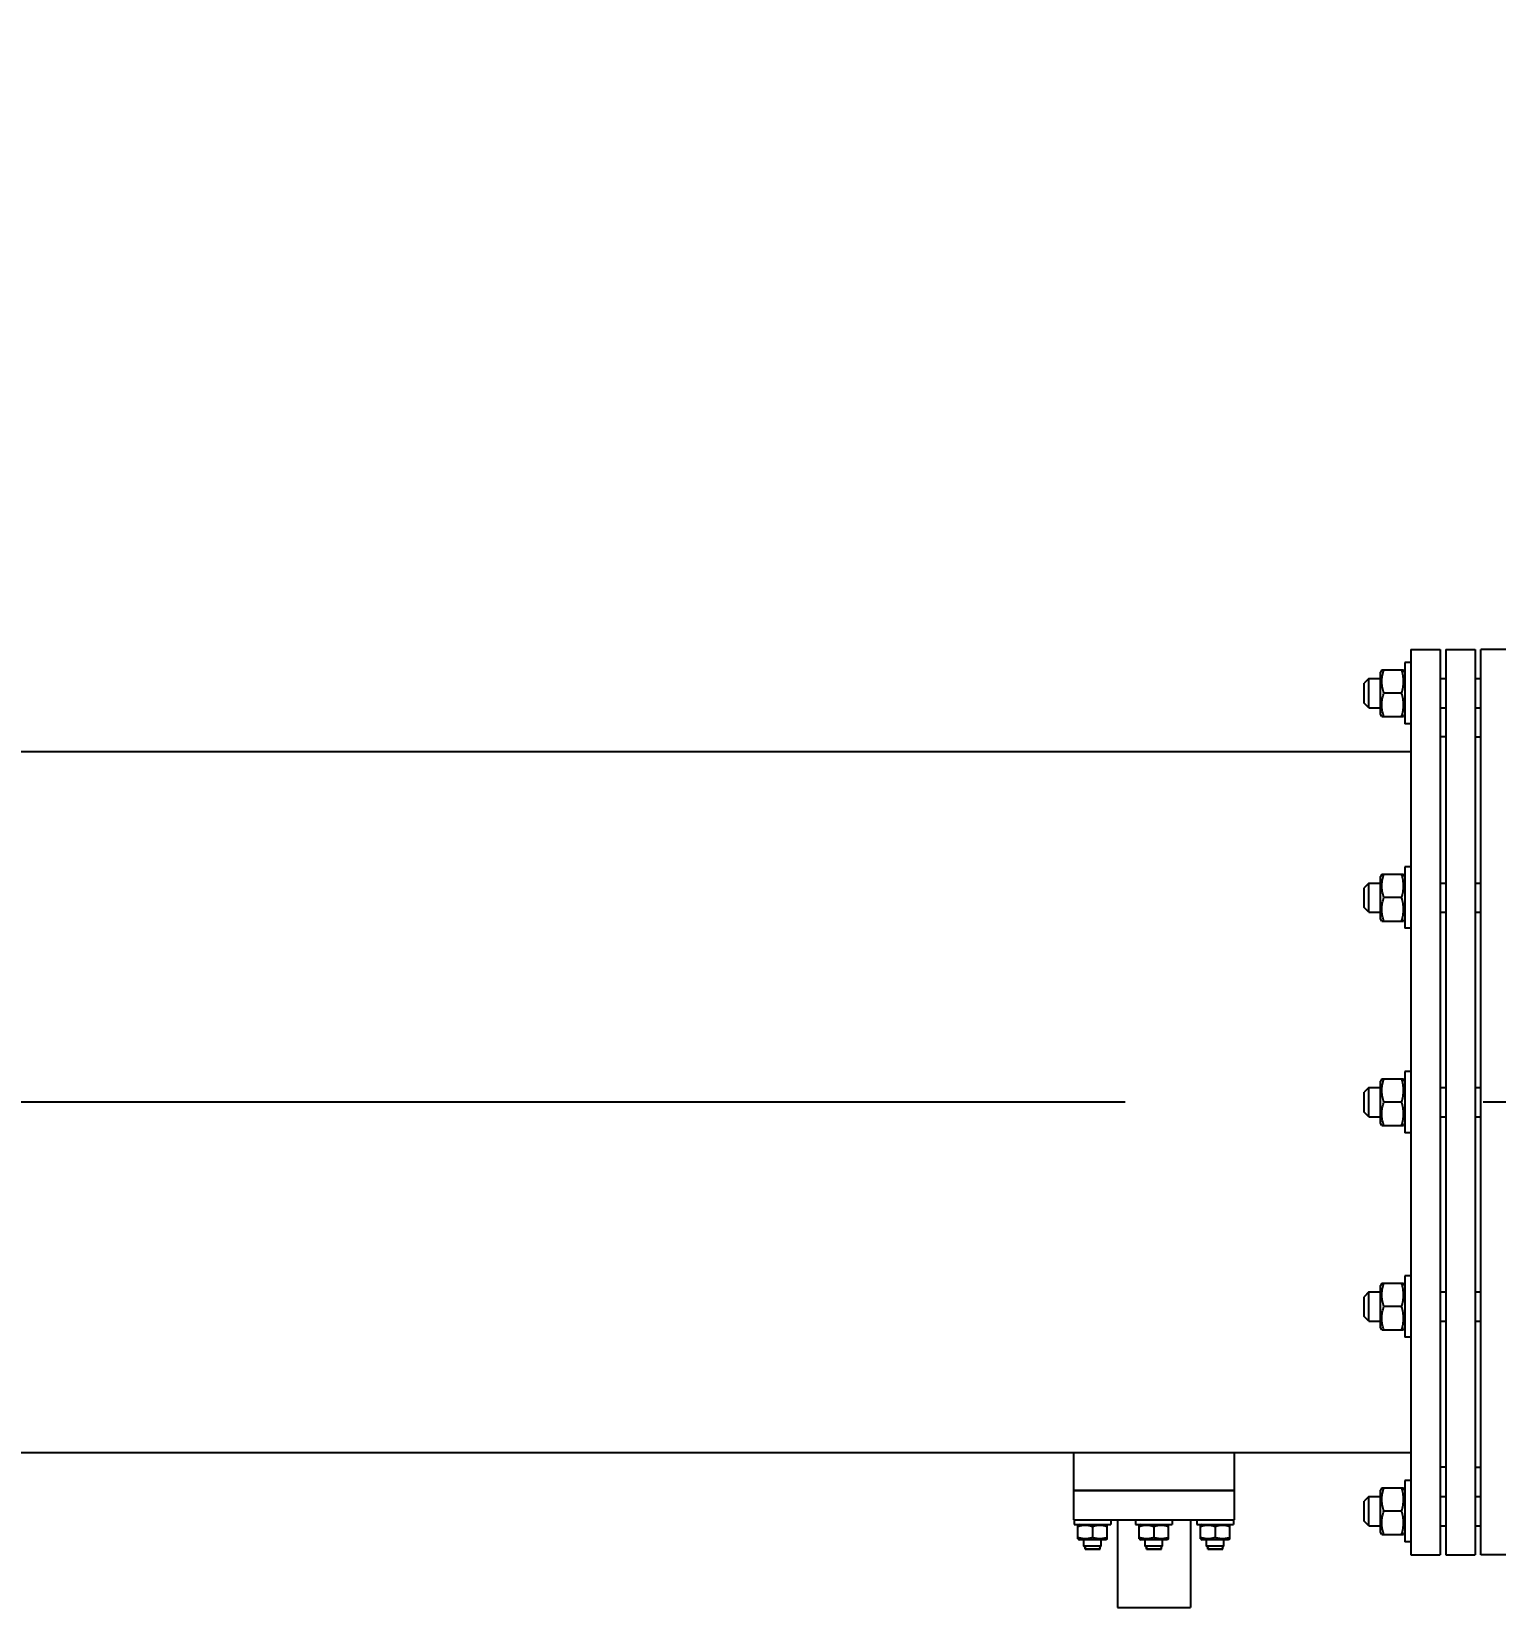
# Model space of a CAD drawing. Header units: millimetres. Extents: x 0 to 1189, y 0 to 841.
# Drawn here: x 806.67 to 826.72, y 692.27 to 713.85 of the extents above; entities that cross this region are included whole.
import ezdxf

# ---------------------------------------------------------------- set-up
doc = ezdxf.new("R2010")
doc.units = ezdxf.units.MM
doc.header["$LTSCALE"] = 65.395
doc.linetypes.add('CENTER', pattern=[0.6, 0.375, -0.075, 0.075, -0.075])
doc.layers.get('0').update_dxf_attribs({"linetype": 'CONTINUOUS'})
for name, color, linetype in [('ALL_AXIS', 7, 'CONTINUOUS'), ('ALL_CHAMFER', 7, 'CONTINUOUS'), ('ALL_DIMENSIONS', 7, 'CONTINUOUS'), ('ALL_ROUND', 7, 'CONTINUOUS')]:
    doc.layers.add(name, color=color, linetype=linetype)
doc.styles.get("Standard").update_dxf_attribs({"font": 'txt', "width": 0.7})
doc.dimstyles.new('DIMSTYLE_2', dxfattribs={"dimtxt": 3.5, "dimasz": 3, "dimexe": 0.18, "dimexo": 0.0625, "dimgap": 0.09, "dimtad": 1, "dimlfac": 25, "dimdsep": 46, "dimtxsty": 'STANDARD', "dimblk": '_FILLED', "dimblk1": '_FILLED', "dimblk2": '_FILLED', "dimcen": 0.09, "dimadec": 0, "dimazin": 0, "dimtp": 2, "dimtm": 2, "dimtfac": 1, "dimtofl": 0, "dimtmove": 0, "dimatfit": 3, "dimldrblk": '_FILLED', "dimfxl": 1, "dimtolj": 1, "dimarcsym": 0})

# ---------------------------------------------------------------- blocks, each defined once
blk = doc.blocks.new('_FILLED')
at = {"color": 0, "linetype": 'BYBLOCK'}
blk.add_solid([(0, 0), (-1, 0.1667), (-1, -0.1667)], dxfattribs=at)
blk = doc.blocks.new('*D1')
at = {"layer": 'ALL_DIMENSIONS', "color": 2, "linetype": 'CONTINUOUS'}
for p, q in [((111.762, 705.039), (111.762, 735.427)), ((976.89, 705.039), (976.89, 735.427)), ((111.762, 733.427), (544.326, 733.427)), ((976.89, 733.427), (544.326, 733.427))]:
    blk.add_line(p, q, dxfattribs=at)
at = {"layer": 'ALL_DIMENSIONS', "color": 2, "linetype": 'CONTINUOUS', "xscale": 3, "yscale": 3, "zscale": 3, "rotation": 180}
blk.add_blockref('_FILLED', (111.762, 733.427), dxfattribs=at)
at = {"layer": 'ALL_DIMENSIONS', "color": 2, "linetype": 'CONTINUOUS', "xscale": 3, "yscale": 3, "zscale": 3}
blk.add_blockref('_FILLED', (976.89, 733.427), dxfattribs=at)
blk = doc.blocks.new('*D6')
at = {"layer": 'ALL_DIMENSIONS', "color": 2, "linetype": 'CONTINUOUS'}
for p, q in [((692.402, 694.115), (692.402, 725.427)), ((852.402, 694.115), (852.402, 725.427)), ((692.402, 723.427), (772.402, 723.427)), ((852.402, 723.427), (772.402, 723.427))]:
    blk.add_line(p, q, dxfattribs=at)
at = {"layer": 'ALL_DIMENSIONS', "color": 2, "linetype": 'CONTINUOUS', "xscale": 3, "yscale": 3, "zscale": 3, "rotation": 180}
blk.add_blockref('_FILLED', (692.402, 723.427), dxfattribs=at)
at = {"layer": 'ALL_DIMENSIONS', "color": 2, "linetype": 'CONTINUOUS', "xscale": 3, "yscale": 3, "zscale": 3}
blk.add_blockref('_FILLED', (852.402, 723.427), dxfattribs=at)
blk = doc.blocks.new('*D7')
at = {"layer": 'ALL_DIMENSIONS', "color": 2, "linetype": 'CONTINUOUS'}
for p, q in [((692.402, 694.115), (692.402, 730.427)), ((916.21, 707.342), (916.21, 730.427)), ((692.402, 728.427), (804.306, 728.427)), ((916.21, 728.427), (804.306, 728.427))]:
    blk.add_line(p, q, dxfattribs=at)
at = {"layer": 'ALL_DIMENSIONS', "color": 2, "linetype": 'CONTINUOUS', "xscale": 3, "yscale": 3, "zscale": 3, "rotation": 180}
blk.add_blockref('_FILLED', (692.402, 728.427), dxfattribs=at)
at = {"layer": 'ALL_DIMENSIONS', "color": 2, "linetype": 'CONTINUOUS', "xscale": 3, "yscale": 3, "zscale": 3}
blk.add_blockref('_FILLED', (916.21, 728.427), dxfattribs=at)

msp = doc.modelspace()

# ---------------------------------------------------------------- linework, layer by layer
at = {"color": 7, "linetype": 'CONTINUOUS'}
for p, q in [((825.56175857, 705.38712965), (825.96175857, 705.38712965)), ((825.56175857, 705.38712965), (825.56175857, 692.98712965)), ((825.96175857, 705.38712965), (825.96175857, 692.98712965)), ((826.04175857, 705.38712965), (826.44175857, 705.38712965)), ((826.04175857, 705.38712965), (826.04175857, 692.98712965)), ((826.44175857, 705.38712965), (826.44175857, 692.98712965)), ((826.92175857, 705.38712965), (826.52175857, 705.38712965)), ((826.52175857, 692.98712965), (826.52175857, 705.38712965)), ((825.16423544, 705.10713253), (825.14575857, 705.07512965)), ((825.14575857, 704.49913187), (825.14575857, 705.07512744)), ((825.16423378, 705.10712965), (825.46328337, 705.10712965)), ((825.48175857, 705.07512965), (825.46328337, 705.10712965)), ((824.92175857, 704.65112965), (824.92175857, 704.92312965)), ((825.43470212, 704.78712965), (825.19281503, 704.78712965)), ((825.16423544, 704.46712678), (825.14575857, 704.49912965)), ((825.16423378, 704.46712965), (825.46328337, 704.46712965)), ((825.48175857, 704.49912965), (825.46328337, 704.46712965)), ((826.04175857, 704.18712965), (825.96175857, 704.18712965)), ((826.44175857, 704.18712965), (826.52175857, 704.18712965)), ((794.29582779, 703.98712965), (825.56175857, 703.98712965)), ((825.16423544, 702.30713253), (825.14575857, 702.27512965)), ((825.14575857, 701.69913187), (825.14575857, 702.27512744)), ((825.16423378, 702.30712965), (825.46328337, 702.30712965)), ((825.48175857, 702.27512965), (825.46328337, 702.30712965)), ((824.92175857, 701.85112965), (824.92175857, 702.12312965)), ((825.43470212, 701.98712965), (825.19281503, 701.98712965)), ((825.16423544, 701.66712678), (825.14575857, 701.69912965)), ((825.16423378, 701.66712965), (825.46328337, 701.66712965)), ((825.48175857, 701.69912965), (825.46328337, 701.66712965)), ((825.16423544, 699.50713253), (825.14575857, 699.47512965)), ((825.14575857, 698.89913187), (825.14575857, 699.47512744)), ((825.16423378, 699.50712965), (825.46328337, 699.50712965)), ((825.48175857, 699.47512965), (825.46328337, 699.50712965)), ((824.92175857, 699.05112965), (824.92175857, 699.32312965)), ((825.43470212, 699.18712965), (825.19281503, 699.18712965)), ((825.16423544, 698.86712678), (825.14575857, 698.89912965)), ((825.16423378, 698.86712965), (825.46328337, 698.86712965)), ((825.48175857, 698.89912965), (825.46328337, 698.86712965)), ((825.16423544, 696.70713253), (825.14575857, 696.67512965)), ((825.14575857, 696.09913187), (825.14575857, 696.67512744)), ((825.16423378, 696.70712965), (825.46328337, 696.70712965)), ((825.48175857, 696.67512965), (825.46328337, 696.70712965)), ((824.92175857, 696.25112965), (824.92175857, 696.52312965)), ((825.43470212, 696.38712965), (825.19281503, 696.38712965)), ((825.16423544, 696.06712678), (825.14575857, 696.09912965)), ((825.16423378, 696.06712965), (825.46328337, 696.06712965)), ((825.48175857, 696.09912965), (825.46328337, 696.06712965)), ((826.04175857, 694.18712965), (825.96175857, 694.18712965)), ((826.44175857, 694.18712965), (826.52175857, 694.18712965)), ((823.14174961, 693.86712965), (820.94176753, 693.86712965)), ((825.16423544, 693.90713253), (825.14575857, 693.87512965)), ((825.14575857, 693.29913187), (825.14575857, 693.87512744)), ((825.16423378, 693.90712965), (825.46328337, 693.90712965)), ((825.48175857, 693.87512965), (825.46328337, 693.90712965)), ((824.92175857, 693.45112965), (824.92175857, 693.72312965)), ((825.43470212, 693.58712965), (825.19281503, 693.58712965)), ((821.02175857, 693.40312965), (821.00175857, 693.39158265)), ((821.00175857, 693.20667666), (821.00175857, 693.39158265)), ((821.20175857, 693.37371937), (821.20175857, 693.22453994)), ((821.38175857, 693.40312965), (821.40175857, 693.39158265)), ((821.40175857, 693.20667666), (821.40175857, 693.39158265)), ((821.86175857, 693.40312965), (821.84175857, 693.39158265)), ((821.84175857, 693.20667666), (821.84175857, 693.39158265)), ((822.04175857, 693.37371937), (822.04175857, 693.22453994)), ((822.22175857, 693.40312965), (822.24175857, 693.39158265)), ((822.24175857, 693.20667666), (822.24175857, 693.39158265)), ((822.70175857, 693.40312965), (822.68175857, 693.39158265)), ((822.68175857, 693.20667666), (822.68175857, 693.39158265)), ((822.88175857, 693.37371937), (822.88175857, 693.22453994)), ((823.06175857, 693.40312965), (823.08175857, 693.39158265)), ((823.08175857, 693.20667666), (823.08175857, 693.39158265)), ((821.00175677, 693.2066777), (821.02175857, 693.19512965)), ((821.38175719, 693.19512965), (821.02175996, 693.19512965)), ((821.40176038, 693.2066777), (821.38175857, 693.19512965)), ((821.84175677, 693.2066777), (821.86175857, 693.19512965)), ((822.22175719, 693.19512965), (821.86175996, 693.19512965)), ((822.24176038, 693.2066777), (822.22175857, 693.19512965)), ((822.68175677, 693.2066777), (822.70175857, 693.19512965)), ((823.06175719, 693.19512965), (822.70175996, 693.19512965)), ((823.08176038, 693.2066777), (823.06175857, 693.19512965)), ((825.16423544, 693.26712678), (825.14575857, 693.29912965)), ((825.16423378, 693.26712965), (825.46328337, 693.26712965)), ((825.48175857, 693.29912965), (825.46328337, 693.26712965)), ((821.09907908, 693.06712965), (821.30443807, 693.06712965)), ((821.93907908, 693.06712965), (822.14443807, 693.06712965)), ((822.77907908, 693.06712965), (822.98443807, 693.06712965)), ((825.56175857, 692.98712965), (825.96175857, 692.98712965)), ((826.04175857, 692.98712965), (826.44175857, 692.98712965)), ((826.92175857, 692.98712965), (826.52175857, 692.98712965))]:
    msp.add_line(p, q, dxfattribs=at)
at = {"color": 2, "linetype": 'CONTINUOUS'}
for p, q in [((821.09907908, 693.06712965), (821.09907908, 693.08980915)), ((821.30443807, 693.06712965), (821.30443807, 693.08980915)), ((821.93907908, 693.06712965), (821.93907908, 693.08980915)), ((822.14443807, 693.06712965), (822.14443807, 693.08980915)), ((822.77907908, 693.06712965), (822.77907908, 693.08980915)), ((822.98443807, 693.06712965), (822.98443807, 693.08980915))]:
    msp.add_line(p, q, dxfattribs=at)
at = {"color": 7, "linetype": 'CONTINUOUS'}
for points in [[(825.19281503, 704.78712965), (825.18685352, 704.80584635), (825.1815956, 704.82419646), (825.17704777, 704.8421243), (825.17319054, 704.85979689), (825.16999906, 704.87735399), (825.16749602, 704.8948217), (825.16569128, 704.91227342), (825.16459853, 704.92970709), (825.16423692, 704.94714741), (825.16460001, 704.96458753), (825.16569421, 704.98202082), (825.16750019, 704.99947129), (825.17000411, 705.01693629), (825.1731959, 705.03448913), (825.17705245, 705.05215507), (825.18159904, 705.07007555), (825.18685543, 705.08841914), (825.19281503, 705.10712965)], [(825.43470212, 704.78712965), (825.44136101, 704.80815562), (825.44713261, 704.82874726), (825.45201073, 704.84883149), (825.45601395, 704.86862757), (825.45916977, 704.88832499), (825.46144519, 704.90793994), (825.46281896, 704.92755609), (825.46328336, 704.9471604), (825.4628161, 704.96676396), (825.46143972, 704.98637792), (825.45916203, 705.00598979), (825.45600489, 705.02568157), (825.45200211, 705.04546695), (825.44712574, 705.06553829), (825.44135699, 705.08611714), (825.43470212, 705.10712965)], [(825.19281503, 704.46712965), (825.18742615, 704.48396826), (825.18260515, 704.50050793), (825.17835689, 704.51670973), (825.17466682, 704.53269041), (825.17151766, 704.54854246), (825.16892252, 704.56429968), (825.16688434, 704.58002488), (825.16541638, 704.59572362), (825.16453214, 704.61142432), (825.16423378, 704.62712116), (825.16453143, 704.64281676), (825.16541477, 704.65851427), (825.16688134, 704.67420795), (825.16891774, 704.68992719), (825.17151075, 704.70567883), (825.17465736, 704.7215249), (825.17834281, 704.73749418), (825.18258906, 704.75369329), (825.18741526, 704.77025297), (825.19281503, 704.78712965)], [(825.43470212, 704.46712965), (825.44136101, 704.48815562), (825.44713261, 704.50874726), (825.45201073, 704.52883149), (825.45601395, 704.54862757), (825.45916977, 704.56832499), (825.46144519, 704.58793994), (825.46281896, 704.60755609), (825.46328336, 704.6271604), (825.4628161, 704.64676396), (825.46143972, 704.66637792), (825.45916203, 704.68598979), (825.45600489, 704.70568157), (825.45200211, 704.72546695), (825.44712574, 704.74553829), (825.44135699, 704.76611714), (825.43470212, 704.78712965)], [(825.19281503, 701.98712965), (825.18685352, 702.00584635), (825.1815956, 702.02419646), (825.17704777, 702.0421243), (825.17319054, 702.05979689), (825.16999906, 702.07735399), (825.16749602, 702.0948217), (825.16569128, 702.11227342), (825.16459853, 702.12970709), (825.16423692, 702.14714741), (825.16460001, 702.16458753), (825.16569421, 702.18202082), (825.16750019, 702.19947129), (825.17000411, 702.21693629), (825.1731959, 702.23448913), (825.17705245, 702.25215508), (825.18159904, 702.27007555), (825.18685543, 702.28841914), (825.19281503, 702.30712965)], [(825.43470212, 701.98712965), (825.44136101, 702.00815562), (825.44713261, 702.02874726), (825.45201073, 702.04883149), (825.45601395, 702.06862757), (825.45916977, 702.08832499), (825.46144519, 702.10793994), (825.46281896, 702.12755609), (825.46328336, 702.1471604), (825.4628161, 702.16676396), (825.46143972, 702.18637792), (825.45916203, 702.20598979), (825.45600489, 702.22568157), (825.45200211, 702.24546695), (825.44712574, 702.26553829), (825.44135699, 702.28611714), (825.43470212, 702.30712965)], [(825.19281503, 701.66712965), (825.18742615, 701.68396826), (825.18260515, 701.70050793), (825.17835689, 701.71670973), (825.17466682, 701.73269041), (825.17151766, 701.74854246), (825.16892252, 701.76429968), (825.16688434, 701.78002488), (825.16541638, 701.79572362), (825.16453214, 701.81142432), (825.16423378, 701.82712116), (825.16453143, 701.84281676), (825.16541477, 701.85851427), (825.16688134, 701.87420795), (825.16891774, 701.88992719), (825.17151075, 701.90567883), (825.17465736, 701.9215249), (825.17834281, 701.93749418), (825.18258906, 701.95369329), (825.18741526, 701.97025297), (825.19281503, 701.98712965)], [(825.43470212, 701.66712965), (825.44136101, 701.68815562), (825.44713261, 701.70874726), (825.45201073, 701.72883149), (825.45601395, 701.74862757), (825.45916977, 701.76832499), (825.46144519, 701.78793994), (825.46281896, 701.80755609), (825.46328336, 701.8271604), (825.4628161, 701.84676396), (825.46143972, 701.86637792), (825.45916203, 701.88598979), (825.45600489, 701.90568157), (825.45200211, 701.92546695), (825.44712574, 701.94553829), (825.44135699, 701.96611714), (825.43470212, 701.98712965)], [(825.19281503, 699.18712965), (825.18685352, 699.20584635), (825.1815956, 699.22419646), (825.17704777, 699.2421243), (825.17319054, 699.25979689), (825.16999906, 699.27735399), (825.16749602, 699.2948217), (825.16569128, 699.31227342), (825.16459853, 699.32970709), (825.16423692, 699.34714741), (825.16460001, 699.36458753), (825.16569421, 699.38202082), (825.16750019, 699.39947129), (825.17000411, 699.41693629), (825.1731959, 699.43448913), (825.17705245, 699.45215507), (825.18159904, 699.47007555), (825.18685543, 699.48841914), (825.19281503, 699.50712965)], [(825.43470212, 699.18712965), (825.44136101, 699.20815562), (825.44713261, 699.22874726), (825.45201073, 699.24883149), (825.45601395, 699.26862757), (825.45916977, 699.28832499), (825.46144519, 699.30793994), (825.46281896, 699.32755609), (825.46328336, 699.3471604), (825.4628161, 699.36676396), (825.46143972, 699.38637792), (825.45916203, 699.40598979), (825.45600489, 699.42568157), (825.45200211, 699.44546695), (825.44712574, 699.46553829), (825.44135699, 699.48611714), (825.43470212, 699.50712965)], [(825.19281503, 698.86712965), (825.18742615, 698.88396826), (825.18260515, 698.90050793), (825.17835689, 698.91670973), (825.17466682, 698.93269041), (825.17151766, 698.94854246), (825.16892252, 698.96429968), (825.16688434, 698.98002488), (825.16541638, 698.99572362), (825.16453214, 699.01142432), (825.16423378, 699.02712116), (825.16453143, 699.04281676), (825.16541477, 699.05851427), (825.16688134, 699.07420795), (825.16891774, 699.08992719), (825.17151075, 699.10567883), (825.17465736, 699.1215249), (825.17834281, 699.13749418), (825.18258906, 699.15369329), (825.18741526, 699.17025297), (825.19281503, 699.18712965)], [(825.43470212, 698.86712965), (825.44136101, 698.88815562), (825.44713261, 698.90874726), (825.45201073, 698.92883149), (825.45601395, 698.94862757), (825.45916977, 698.96832499), (825.46144519, 698.98793994), (825.46281896, 699.00755609), (825.46328336, 699.0271604), (825.4628161, 699.04676396), (825.46143972, 699.06637792), (825.45916203, 699.08598979), (825.45600489, 699.10568157), (825.45200211, 699.12546695), (825.44712574, 699.14553829), (825.44135699, 699.16611714), (825.43470212, 699.18712965)], [(825.19281503, 696.38712965), (825.18685352, 696.40584635), (825.1815956, 696.42419646), (825.17704777, 696.4421243), (825.17319054, 696.45979689), (825.16999906, 696.47735399), (825.16749602, 696.4948217), (825.16569128, 696.51227342), (825.16459853, 696.52970709), (825.16423692, 696.54714741), (825.16460001, 696.56458753), (825.16569421, 696.58202082), (825.16750019, 696.59947129), (825.17000411, 696.61693629), (825.1731959, 696.63448913), (825.17705245, 696.65215507), (825.18159904, 696.67007555), (825.18685543, 696.68841914), (825.19281503, 696.70712965)], [(825.43470212, 696.38712965), (825.44136101, 696.40815562), (825.44713261, 696.42874726), (825.45201073, 696.44883149), (825.45601395, 696.46862757), (825.45916977, 696.48832499), (825.46144519, 696.50793994), (825.46281896, 696.52755609), (825.46328336, 696.5471604), (825.4628161, 696.56676396), (825.46143972, 696.58637792), (825.45916203, 696.60598979), (825.45600489, 696.62568157), (825.45200211, 696.64546695), (825.44712574, 696.66553829), (825.44135699, 696.68611714), (825.43470212, 696.70712965)], [(825.19281503, 696.06712965), (825.18742615, 696.08396826), (825.18260515, 696.10050793), (825.17835689, 696.11670973), (825.17466682, 696.13269041), (825.17151766, 696.14854246), (825.16892252, 696.16429968), (825.16688434, 696.18002488), (825.16541638, 696.19572362), (825.16453214, 696.21142432), (825.16423378, 696.22712116), (825.16453143, 696.24281676), (825.16541477, 696.25851427), (825.16688134, 696.27420795), (825.16891774, 696.28992719), (825.17151075, 696.30567883), (825.17465736, 696.3215249), (825.17834281, 696.33749418), (825.18258906, 696.35369329), (825.18741526, 696.37025297), (825.19281503, 696.38712965)], [(825.43470212, 696.06712965), (825.44136101, 696.08815562), (825.44713261, 696.10874726), (825.45201073, 696.12883149), (825.45601395, 696.14862757), (825.45916977, 696.16832499), (825.46144519, 696.18793994), (825.46281896, 696.20755609), (825.46328336, 696.2271604), (825.4628161, 696.24676396), (825.46143972, 696.26637792), (825.45916203, 696.28598979), (825.45600489, 696.30568157), (825.45200211, 696.32546695), (825.44712574, 696.34553829), (825.44135699, 696.36611714), (825.43470212, 696.38712965)], [(825.19281503, 693.58712965), (825.18685352, 693.60584635), (825.1815956, 693.62419646), (825.17704777, 693.6421243), (825.17319054, 693.65979689), (825.16999906, 693.67735399), (825.16749602, 693.6948217), (825.16569128, 693.71227342), (825.16459853, 693.72970709), (825.16423692, 693.74714741), (825.16460001, 693.76458753), (825.16569421, 693.78202082), (825.16750019, 693.79947129), (825.17000411, 693.81693629), (825.1731959, 693.83448913), (825.17705245, 693.85215508), (825.18159904, 693.87007555), (825.18685543, 693.88841914), (825.19281503, 693.90712965)], [(825.43470212, 693.58712965), (825.44136101, 693.60815562), (825.44713261, 693.62874726), (825.45201073, 693.64883149), (825.45601395, 693.66862757), (825.45916977, 693.68832499), (825.46144519, 693.70793994), (825.46281896, 693.72755609), (825.46328336, 693.7471604), (825.4628161, 693.76676396), (825.46143972, 693.78637792), (825.45916203, 693.80598979), (825.45600489, 693.82568157), (825.45200211, 693.84546695), (825.44712574, 693.86553829), (825.44135699, 693.88611714), (825.43470212, 693.90712965)], [(825.19281503, 693.26712965), (825.18742615, 693.28396826), (825.18260515, 693.30050793), (825.17835689, 693.31670973), (825.17466682, 693.33269041), (825.17151766, 693.34854246), (825.16892252, 693.36429968), (825.16688434, 693.38002488), (825.16541638, 693.39572362), (825.16453214, 693.41142432), (825.16423378, 693.42712116), (825.16453143, 693.44281676), (825.16541477, 693.45851427), (825.16688134, 693.47420795), (825.16891774, 693.48992719), (825.17151075, 693.50567883), (825.17465736, 693.5215249), (825.17834281, 693.53749418), (825.18258906, 693.55369329), (825.18741526, 693.57025297), (825.19281503, 693.58712965)], [(825.43470212, 693.26712965), (825.44136101, 693.28815562), (825.44713261, 693.30874726), (825.45201073, 693.32883149), (825.45601395, 693.34862757), (825.45916977, 693.36832499), (825.46144519, 693.38793994), (825.46281896, 693.40755609), (825.46328336, 693.4271604), (825.4628161, 693.44676396), (825.46143972, 693.46637792), (825.45916203, 693.48598979), (825.45600489, 693.50568157), (825.45200211, 693.52546695), (825.44712574, 693.54553829), (825.44135699, 693.56611714), (825.43470212, 693.58712965)], [(821.20175857, 693.37371937), (821.18861722, 693.37788121), (821.17574741, 693.38148847), (821.16319482, 693.38453728), (821.15082237, 693.38703927), (821.13851153, 693.38901164), (821.12625222, 693.39043378), (821.11399213, 693.39129239), (821.10173943, 693.39158265), (821.08948719, 693.39129061), (821.07722847, 693.39043037), (821.06497107, 693.38900682), (821.05266375, 693.38703362), (821.04029798, 693.38453192), (821.02775344, 693.3814842), (821.01489158, 693.37787871), (821.00175857, 693.37371937)], [(821.40175857, 693.37371937), (821.38861722, 693.37788121), (821.37574741, 693.38148847), (821.36319482, 693.38453728), (821.35082237, 693.38703927), (821.33851153, 693.38901164), (821.32625222, 693.39043378), (821.31399213, 693.39129239), (821.30173943, 693.39158265), (821.28948719, 693.39129061), (821.27722847, 693.39043037), (821.26497107, 693.38900682), (821.25266375, 693.38703362), (821.24029798, 693.38453192), (821.22775344, 693.3814842), (821.21489158, 693.37787871), (821.20175857, 693.37371937)], [(822.04175857, 693.37371937), (822.02861722, 693.37788121), (822.01574741, 693.38148847), (822.00319482, 693.38453728), (821.99082237, 693.38703927), (821.97851153, 693.38901164), (821.96625222, 693.39043378), (821.95399213, 693.39129239), (821.94173943, 693.39158265), (821.92948719, 693.39129061), (821.91722847, 693.39043037), (821.90497107, 693.38900682), (821.89266375, 693.38703362), (821.88029798, 693.38453192), (821.86775344, 693.3814842), (821.85489158, 693.37787871), (821.84175857, 693.37371937)], [(822.24175857, 693.37371937), (822.22861722, 693.37788121), (822.21574741, 693.38148847), (822.20319482, 693.38453728), (822.19082237, 693.38703927), (822.17851153, 693.38901164), (822.16625222, 693.39043378), (822.15399213, 693.39129239), (822.14173943, 693.39158265), (822.12948719, 693.39129061), (822.11722847, 693.39043037), (822.10497107, 693.38900682), (822.09266375, 693.38703362), (822.08029798, 693.38453192), (822.06775344, 693.3814842), (822.05489158, 693.37787871), (822.04175857, 693.37371937)], [(822.88175857, 693.37371937), (822.86861722, 693.37788121), (822.85574741, 693.38148847), (822.84319482, 693.38453728), (822.83082237, 693.38703927), (822.81851153, 693.38901164), (822.80625222, 693.39043378), (822.79399213, 693.39129239), (822.78173943, 693.39158265), (822.76948719, 693.39129061), (822.75722847, 693.39043037), (822.74497107, 693.38900682), (822.73266375, 693.38703362), (822.72029798, 693.38453192), (822.70775344, 693.3814842), (822.69489158, 693.37787871), (822.68175857, 693.37371937)], [(823.08175857, 693.37371937), (823.06861722, 693.37788121), (823.05574741, 693.38148847), (823.04319482, 693.38453728), (823.03082237, 693.38703927), (823.01851153, 693.38901164), (823.00625222, 693.39043378), (822.99399213, 693.39129239), (822.98173943, 693.39158265), (822.96948719, 693.39129061), (822.95722847, 693.39043037), (822.94497107, 693.38900682), (822.93266375, 693.38703362), (822.92029798, 693.38453192), (822.90775344, 693.3814842), (822.89489158, 693.37787871), (822.88175857, 693.37371937)], [(821.20175857, 693.22453994), (821.19006044, 693.22081394), (821.17859153, 693.21752772), (821.16738669, 693.21468534), (821.15634142, 693.21227461), (821.1453683, 693.21027995), (821.13445102, 693.20871556), (821.12354373, 693.20758759), (821.1126477, 693.20690463), (821.10174751, 693.20667862), (821.09084744, 693.20690555), (821.07995165, 693.20758942), (821.06904513, 693.20871815), (821.05812954, 693.21028309), (821.04715907, 693.21227794), (821.03611796, 693.21468826), (821.02491771, 693.21752986), (821.01345286, 693.22081513), (821.00175857, 693.22453994)], [(821.40175857, 693.22453994), (821.39123438, 693.22117187), (821.38089706, 693.21815874), (821.37077095, 693.21550358), (821.36078306, 693.2131973), (821.35087557, 693.21122908), (821.34102733, 693.20960712), (821.33119912, 693.20833326), (821.32138744, 693.20741579), (821.31157453, 693.20686313), (821.30176403, 693.20667666), (821.29195431, 693.20686268), (821.2821434, 693.20741476), (821.2723349, 693.20833135), (821.26251042, 693.20960408), (821.2526657, 693.2112247), (821.24276196, 693.2131913), (821.23278125, 693.21549467), (821.22265682, 693.21814856), (821.21230684, 693.22116499), (821.20175857, 693.22453994)], [(822.04175857, 693.22453994), (822.03006044, 693.22081394), (822.01859153, 693.21752772), (822.00738669, 693.21468534), (821.99634142, 693.21227461), (821.9853683, 693.21027995), (821.97445102, 693.20871556), (821.96354373, 693.20758759), (821.9526477, 693.20690463), (821.94174751, 693.20667862), (821.93084744, 693.20690555), (821.91995165, 693.20758942), (821.90904513, 693.20871815), (821.89812954, 693.21028309), (821.88715907, 693.21227794), (821.87611796, 693.21468826), (821.86491771, 693.21752986), (821.85345286, 693.22081513), (821.84175857, 693.22453994)], [(822.24175857, 693.22453994), (822.23123438, 693.22117187), (822.22089706, 693.21815874), (822.21077095, 693.21550358), (822.20078306, 693.2131973), (822.19087557, 693.21122908), (822.18102733, 693.20960712), (822.17119912, 693.20833326), (822.16138744, 693.20741579), (822.15157453, 693.20686313), (822.14176403, 693.20667666), (822.13195431, 693.20686268), (822.1221434, 693.20741476), (822.1123349, 693.20833135), (822.10251042, 693.20960408), (822.0926657, 693.2112247), (822.08276196, 693.2131913), (822.07278125, 693.21549467), (822.06265682, 693.21814856), (822.05230684, 693.22116499), (822.04175857, 693.22453994)], [(822.88175857, 693.22453994), (822.87006044, 693.22081394), (822.85859153, 693.21752772), (822.84738669, 693.21468534), (822.83634142, 693.21227461), (822.8253683, 693.21027995), (822.81445102, 693.20871556), (822.80354373, 693.20758759), (822.7926477, 693.20690463), (822.78174751, 693.20667862), (822.77084744, 693.20690555), (822.75995165, 693.20758942), (822.74904513, 693.20871815), (822.73812954, 693.21028309), (822.72715907, 693.21227794), (822.71611796, 693.21468826), (822.70491771, 693.21752986), (822.69345286, 693.22081513), (822.68175857, 693.22453994)], [(823.08175857, 693.22453994), (823.07123438, 693.22117187), (823.06089706, 693.21815874), (823.05077095, 693.21550358), (823.04078306, 693.2131973), (823.03087557, 693.21122908), (823.02102733, 693.20960712), (823.01119912, 693.20833326), (823.00138744, 693.20741579), (822.99157453, 693.20686313), (822.98176403, 693.20667666), (822.97195431, 693.20686268), (822.9621434, 693.20741476), (822.9523349, 693.20833135), (822.94251042, 693.20960408), (822.9326657, 693.2112247), (822.92276196, 693.2131913), (822.91278125, 693.21549467), (822.90265682, 693.21814856), (822.89230684, 693.22116499), (822.88175857, 693.22453994)]]:
    msp.add_lwpolyline(points, dxfattribs=at)
at = {"layer": 'ALL_AXIS', "color": 7, "linetype": 'CONTINUOUS'}
for p, q in [((825.48175857, 705.07512965), (825.46328337, 705.10712965)), ((825.56175857, 705.20712965), (825.48175857, 705.20712965)), ((825.48175857, 705.20712965), (825.48175857, 704.36712965)), ((824.98575857, 704.98712965), (825.14575857, 704.98712965)), ((825.96175857, 704.98712965), (826.04175857, 704.98712965)), ((826.44175857, 704.98712965), (826.52175857, 704.98712965)), ((824.98575857, 704.58712965), (825.14575857, 704.58712965)), ((825.96175857, 704.58712965), (826.04175857, 704.58712965)), ((826.44175857, 704.58712965), (826.52175857, 704.58712965)), ((825.48175857, 704.49912965), (825.46328337, 704.46712965)), ((825.56175857, 704.36712965), (825.48175857, 704.36712965)), ((825.48175857, 702.27512965), (825.46328337, 702.30712965)), ((825.56175857, 702.40712965), (825.48175857, 702.40712965)), ((825.48175857, 702.40712965), (825.48175857, 701.56712965)), ((824.98575857, 702.18712965), (825.14575857, 702.18712965)), ((825.96175857, 702.18712965), (826.04175857, 702.18712965)), ((826.44175857, 702.18712965), (826.52175857, 702.18712965)), ((824.98575857, 701.78712965), (825.14575857, 701.78712965)), ((825.96175857, 701.78712965), (826.04175857, 701.78712965)), ((826.44175857, 701.78712965), (826.52175857, 701.78712965)), ((825.48175857, 701.69912965), (825.46328337, 701.66712965)), ((825.56175857, 701.56712965), (825.48175857, 701.56712965)), ((825.48175857, 699.47512965), (825.46328337, 699.50712965)), ((825.56175857, 699.60712965), (825.48175857, 699.60712965)), ((825.48175857, 699.60712965), (825.48175857, 698.76712965)), ((824.98575857, 699.38712965), (825.14575857, 699.38712965)), ((825.96175857, 699.38712965), (826.04175857, 699.38712965)), ((826.44175857, 699.38712965), (826.52175857, 699.38712965)), ((824.98575857, 698.98712965), (825.14575857, 698.98712965)), ((825.96175857, 698.98712965), (826.04175857, 698.98712965)), ((826.44175857, 698.98712965), (826.52175857, 698.98712965)), ((825.48175857, 698.89912965), (825.46328337, 698.86712965)), ((825.56175857, 698.76712965), (825.48175857, 698.76712965)), ((825.48175857, 696.67512965), (825.46328337, 696.70712965)), ((825.56175857, 696.80712965), (825.48175857, 696.80712965)), ((825.48175857, 696.80712965), (825.48175857, 695.96712965)), ((824.98575857, 696.58712965), (825.14575857, 696.58712965)), ((825.96175857, 696.58712965), (826.04175857, 696.58712965)), ((826.44175857, 696.58712965), (826.52175857, 696.58712965)), ((824.98575857, 696.18712965), (825.14575857, 696.18712965)), ((825.96175857, 696.18712965), (826.04175857, 696.18712965)), ((826.44175857, 696.18712965), (826.52175857, 696.18712965)), ((825.48175857, 696.09912965), (825.46328337, 696.06712965)), ((825.56175857, 695.96712965), (825.48175857, 695.96712965)), ((820.94175857, 694.38712965), (820.94175857, 693.46712965)), ((823.14175857, 694.38712965), (823.14175857, 693.46712965)), ((820.94175857, 693.86712965), (823.14175857, 693.86712965)), ((825.48175857, 693.87512965), (825.46328337, 693.90712965)), ((825.56175857, 694.00712965), (825.48175857, 694.00712965)), ((825.48175857, 694.00712965), (825.48175857, 693.16712965)), ((824.98575857, 693.78712965), (825.14575857, 693.78712965)), ((825.96175857, 693.78712965), (826.04175857, 693.78712965)), ((826.44175857, 693.78712965), (826.52175857, 693.78712965)), ((820.94175857, 693.46712965), (823.14175857, 693.46712965)), ((820.95175857, 693.46712965), (820.95175857, 693.40312965)), ((820.95175857, 693.40312965), (821.45175857, 693.40312965)), ((821.02175857, 693.40312965), (821.00175857, 693.39158265)), ((821.38175857, 693.40312965), (821.40175857, 693.39158265)), ((821.45175857, 693.46712965), (821.45175857, 693.40312965)), ((821.54175857, 693.46712965), (821.54175857, 692.26712965)), ((821.79175857, 693.46712965), (821.79175857, 693.40312965)), ((821.79175857, 693.40312965), (822.29175857, 693.40312965)), ((821.86175857, 693.40312965), (821.84175857, 693.39158265)), ((822.22175857, 693.40312965), (822.24175857, 693.39158265)), ((822.29175857, 693.46712965), (822.29175857, 693.40312965)), ((822.54175857, 693.46712965), (822.54175857, 692.26712965)), ((822.63175857, 693.46712965), (822.63175857, 693.40312965)), ((822.63175857, 693.40312965), (823.13175857, 693.40312965)), ((822.70175857, 693.40312965), (822.68175857, 693.39158265)), ((823.06175857, 693.40312965), (823.08175857, 693.39158265)), ((823.13175857, 693.46712965), (823.13175857, 693.40312965)), ((824.98575857, 693.38712965), (825.14575857, 693.38712965)), ((825.96175857, 693.38712965), (826.04175857, 693.38712965)), ((826.44175857, 693.38712965), (826.52175857, 693.38712965)), ((821.08175857, 693.10712965), (821.08175857, 693.19512965)), ((821.32175857, 693.10712965), (821.32175857, 693.19512965)), ((821.92175857, 693.10712965), (821.92175857, 693.19512965)), ((822.16175857, 693.10712965), (822.16175857, 693.19512965)), ((822.76175857, 693.10712965), (822.76175857, 693.19512965)), ((823.00175857, 693.10712965), (823.00175857, 693.19512965)), ((825.48175857, 693.29912965), (825.46328337, 693.26712965)), ((825.56175857, 693.16712965), (825.48175857, 693.16712965)), ((821.54175857, 692.26712965), (822.54175857, 692.26712965))]:
    msp.add_line(p, q, dxfattribs=at)
at = {"layer": 'ALL_AXIS', "color": 7, "linetype": 'CENTER'}
msp.add_line((978.59743447, 699.18712965), (109.76175857, 699.18712965), dxfattribs=at)
at = {"layer": 'ALL_CHAMFER', "color": 7, "linetype": 'CONTINUOUS'}
for p, q in [((824.98575857, 704.98712965), (824.92175857, 704.92312965)), ((824.92175857, 704.65112965), (824.92175857, 704.92312965)), ((824.98575857, 704.98712965), (825.14575857, 704.98712965)), ((824.98575857, 704.58712965), (824.98575857, 704.98712965)), ((825.96175857, 704.98712965), (826.04175857, 704.98712965)), ((826.44175857, 704.98712965), (826.52175857, 704.98712965)), ((824.98575857, 704.58712965), (824.92175857, 704.65112965)), ((824.98575857, 704.58712965), (825.14575857, 704.58712965)), ((825.96175857, 704.58712965), (826.04175857, 704.58712965)), ((826.44175857, 704.58712965), (826.52175857, 704.58712965)), ((824.98575857, 702.18712965), (824.92175857, 702.12312965)), ((824.92175857, 701.85112965), (824.92175857, 702.12312965)), ((824.98575857, 702.18712965), (825.14575857, 702.18712965)), ((824.98575857, 701.78712965), (824.98575857, 702.18712965)), ((825.96175857, 702.18712965), (826.04175857, 702.18712965)), ((826.44175857, 702.18712965), (826.52175857, 702.18712965)), ((824.98575857, 701.78712965), (824.92175857, 701.85112965)), ((824.98575857, 701.78712965), (825.14575857, 701.78712965)), ((825.96175857, 701.78712965), (826.04175857, 701.78712965)), ((826.44175857, 701.78712965), (826.52175857, 701.78712965)), ((824.98575857, 699.38712965), (824.92175857, 699.32312965)), ((824.92175857, 699.05112965), (824.92175857, 699.32312965)), ((824.98575857, 699.38712965), (825.14575857, 699.38712965)), ((824.98575857, 698.98712965), (824.98575857, 699.38712965)), ((825.96175857, 699.38712965), (826.04175857, 699.38712965)), ((826.44175857, 699.38712965), (826.52175857, 699.38712965)), ((824.98575857, 698.98712965), (824.92175857, 699.05112965)), ((824.98575857, 698.98712965), (825.14575857, 698.98712965)), ((825.96175857, 698.98712965), (826.04175857, 698.98712965)), ((826.44175857, 698.98712965), (826.52175857, 698.98712965)), ((824.98575857, 696.58712965), (824.92175857, 696.52312965)), ((824.92175857, 696.25112965), (824.92175857, 696.52312965)), ((824.98575857, 696.58712965), (825.14575857, 696.58712965)), ((824.98575857, 696.18712965), (824.98575857, 696.58712965)), ((825.96175857, 696.58712965), (826.04175857, 696.58712965)), ((826.44175857, 696.58712965), (826.52175857, 696.58712965)), ((824.98575857, 696.18712965), (824.92175857, 696.25112965)), ((824.98575857, 696.18712965), (825.14575857, 696.18712965)), ((825.96175857, 696.18712965), (826.04175857, 696.18712965)), ((826.44175857, 696.18712965), (826.52175857, 696.18712965)), ((824.98575857, 693.78712965), (824.92175857, 693.72312965)), ((824.92175857, 693.45112965), (824.92175857, 693.72312965)), ((824.98575857, 693.78712965), (825.14575857, 693.78712965)), ((824.98575857, 693.38712965), (824.98575857, 693.78712965)), ((825.96175857, 693.78712965), (826.04175857, 693.78712965)), ((826.44175857, 693.78712965), (826.52175857, 693.78712965)), ((824.98575857, 693.38712965), (824.92175857, 693.45112965)), ((824.98575857, 693.38712965), (825.14575857, 693.38712965)), ((825.96175857, 693.38712965), (826.04175857, 693.38712965)), ((826.44175857, 693.38712965), (826.52175857, 693.38712965)), ((821.32175857, 693.10712965), (821.08175857, 693.10712965)), ((821.12175857, 693.06712965), (821.08175857, 693.10712965)), ((821.28175857, 693.06712965), (821.12175857, 693.06712965)), ((821.28175857, 693.06712965), (821.32175857, 693.10712965)), ((822.16175857, 693.10712965), (821.92175857, 693.10712965)), ((821.96175857, 693.06712965), (821.92175857, 693.10712965)), ((822.12175857, 693.06712965), (821.96175857, 693.06712965)), ((822.12175857, 693.06712965), (822.16175857, 693.10712965)), ((823.00175857, 693.10712965), (822.76175857, 693.10712965)), ((822.80175857, 693.06712965), (822.76175857, 693.10712965)), ((822.96175857, 693.06712965), (822.80175857, 693.06712965)), ((822.96175857, 693.06712965), (823.00175857, 693.10712965))]:
    msp.add_line(p, q, dxfattribs=at)
at = {"layer": 'ALL_ROUND', "color": 7, "linetype": 'CONTINUOUS'}
for p, q in [((794.29582779, 703.98712965), (825.56175857, 703.98712965)), ((746.92175857, 694.38712965), (825.56175857, 694.38712965))]:
    msp.add_line(p, q, dxfattribs=at)

# ---------------------------------------------------------------- dimensions: what is measured, and where the dimension line sits
at = {"layer": 'ALL_DIMENSIONS', "color": 2, "linetype": 'CONTINUOUS'}
for base, p1, p2, picture, middle in [((976.88962893, 733.42712965), (111.76175857, 705.03912965), (976.88962893, 705.03912965), '*D1', (527.64980084, 734.30212965)), ((852.40175857, 723.42712965), (692.40175857, 694.11512965), (852.40175857, 694.11512965), '*D6', (767.50175857, 724.30212965))]:
    dim = msp.add_linear_dim(base=base, p1=p1, p2=p2, dimstyle='DIMSTYLE_2', dxfattribs=at)
    dim.commit()
    dim.dimension.update_dxf_attribs({"geometry": picture, "text_midpoint": middle, "dimtype": 160})
dim = msp.add_linear_dim(base=(916.20962893, 728.42712965), p1=(692.40175857, 694.11512965), p2=(916.20962893, 707.34239414), text='4000x16=<>', dimstyle='DIMSTYLE_2', dxfattribs=at)
dim.commit()
dim.dimension.update_dxf_attribs({"geometry": '*D7', "text_midpoint": (788.38069375, 729.30212965), "dimtype": 160})

doc.saveas('drawing.dxf')
